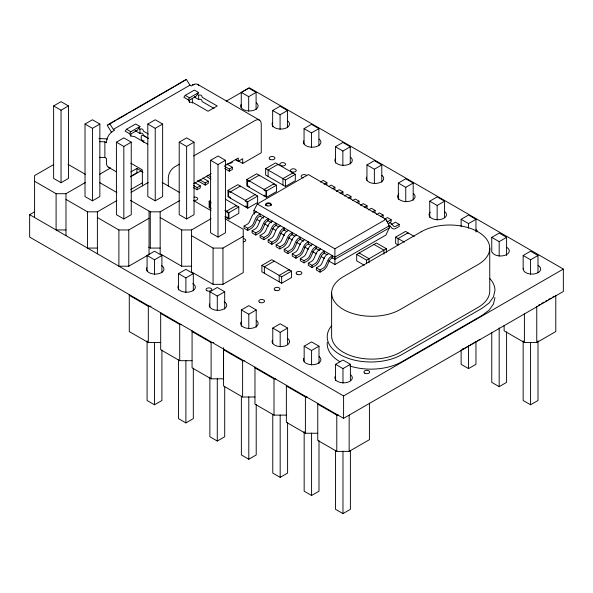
<?xml version="1.0" encoding="UTF-8"?>
<svg xmlns="http://www.w3.org/2000/svg" width="593" height="593" viewBox="0 0 593 593"><rect width="100%" height="100%" fill="white"/><g stroke="black" fill="none" stroke-linecap="round" stroke-linejoin="round"><path stroke-width="0.89" d="M494.955 297.523L493.465 304.053L489.099 310.139L482.161 315.365L401.817 361.745A43.697 25.232 0 0 1 349.892 366.022M254.686 214.147L253.945 212.561L253.945 210.419L257.295 203.999L308.33 174.535L385.939 219.343L389.282 225.763L389.282 227.905L385.939 235.043L334.904 264.508L328.5 260.809M135.916 130.697A5.241 3.024 60 0 0 137.517 129.904L139.948 126.45L135.664 123.981L126.517 129.259L125.16 131.186L130.801 134.441A1.749 1.008 0 0 0 131.587 136.131L134.507 136.583L147.776 144.247M129.444 133.662L130.801 131.728L139.948 126.45M194.63 96.8A5.241 3.024 60 0 0 196.231 96.007L198.655 92.552L194.371 90.084L185.231 95.362L183.874 97.289L189.508 100.543A1.749 1.008 0 0 0 190.294 102.233L193.214 102.685L208.047 111.254L217.194 105.969L202.361 97.408L201.583 95.718A1.749 1.008 0 0 0 198.655 95.265L197.299 94.48M188.151 99.765L189.508 97.838L198.655 92.552M111.729 132.372A5.241 3.024 60 0 1 110.824 131.157L107.251 125.382L109.735 123.633L186.365 79.395L189.938 85.162L191.302 85.955L193.281 84.814A8.739 5.048 -60 0 1 198.788 85.533M186.365 79.395L175.105 86.215M53.629 105.925L61.042 101.648L68.462 105.925L68.462 178.426L61.042 182.711L53.629 178.426L53.629 105.925L61.042 110.209L68.462 105.925M85.021 124.056L92.441 119.771L99.854 124.056L99.854 196.557L92.441 200.834L85.021 196.557L85.021 124.056L92.441 128.333L99.854 124.056M107.251 125.382L116.035 120.32M117.629 119.393L127.213 113.863M128.807 112.944L130.401 112.018M132.002 111.099L173.512 87.134M109.735 123.633L113.307 129.407L189.938 85.162M53.303 164.772L34.594 175.572L34.594 217.535M116.413 142.179L123.833 137.895L131.246 142.179L131.246 214.681L123.833 218.965L116.413 214.681L116.413 142.179L123.833 146.456L131.246 142.179M129.971 134.463L136.827 130.504M147.813 124.056L155.225 119.771L162.645 124.056L162.645 196.557L155.225 200.834L147.813 196.557L147.813 124.056L155.225 128.333L162.645 124.056M188.678 100.565L195.542 96.607M142.372 141.564L143.973 140.637M241.262 107.785L241.262 92.375L248.682 88.098L256.094 92.375L256.094 109.594M226.148 101.233L249.408 87.801L563.35 269.059L563.35 291.467L343.592 418.339L29.65 237.089L29.65 214.681L34.461 211.901M34.594 181.288L56.098 193.703L65.986 193.703L85.481 182.451M99.424 174.394L110.654 167.915M241.262 92.375L248.682 96.659L256.094 92.375M179.205 142.179L186.617 137.895L194.037 142.179L194.037 214.681L186.617 218.965L179.205 214.681L179.205 142.179L186.617 146.456L194.037 142.179M130.764 172L136.916 168.449L142.327 171.57M130.764 176.277L136.916 172.726L136.916 168.449M130.512 176.855L140.623 171.014L143.009 172.393M130.734 189.567L142.409 182.829M179.279 164.254L174.49 167.018A8.739 5.048 -60 0 0 168.316 177.722L168.316 186.054M193.644 155.959L255.079 120.49A8.739 5.048 -60 0 1 261.261 124.063L261.261 152.749L242.715 163.453L236.362 159.784M272.661 126.813L272.661 110.506L280.074 106.221L287.486 110.506L287.486 127.725M65.986 199.411L87.497 211.827L97.385 211.827L116.873 200.575M131.112 192.347L148.265 182.451M272.661 110.506L280.074 114.783L287.486 110.506M210.597 160.303L218.016 156.018L225.429 160.303L225.429 232.804L218.016 237.089L210.597 232.804L210.597 160.303L218.016 164.587L225.429 160.303M193.689 183.763L211.204 173.653M224.732 165.84L238.267 158.027L238.267 161.311L235.302 159.599M238.267 161.311L242.715 158.739L242.715 163.453M193.311 185.372L197.172 187.603L200.264 185.824L200.264 187.959L197.172 189.745L193.311 187.514M199.797 179.842L205.208 182.97L208.299 181.184L208.299 183.326L205.208 185.105L199.026 181.54A4.373 2.52 60 0 1 197.625 180.339M224.673 166.374L229.306 169.049L232.397 167.27L232.397 169.405L229.306 171.192L224.673 168.516M304.053 144.032L304.053 128.629L311.466 124.345L318.886 128.629L318.886 145.848M97.385 217.535L118.889 229.951L128.777 229.951L149.043 218.246M130.371 200.33L150.281 211.827L160.169 211.827L179.664 200.575M304.053 128.629L311.466 132.914L318.886 128.629M210.997 208.729L209.144 207.661L209.144 201.235L210.663 200.36M227.979 190.36L237.867 184.653L257.644 196.068L257.644 202.495L247.755 208.202L227.979 196.787L227.979 190.36L247.755 201.776L257.644 196.068M246.814 179.486L256.702 173.779L276.479 185.194L276.479 191.621L266.591 197.328L246.814 185.905L246.814 179.486L266.591 190.902L276.479 185.194M265.649 168.612L275.537 162.905L295.314 174.32L295.314 180.739L285.426 186.454L265.649 175.031L265.649 168.612L285.426 180.027L295.314 174.32M147.079 270.912L147.079 255.501L154.499 251.224L161.911 255.501L161.911 272.721M335.445 163.068L335.445 146.753L342.865 142.476L350.278 146.753L350.278 163.972M118.889 229.951L118.889 266.205L128.777 266.205L148.265 254.946M160.169 217.535L181.673 229.951L191.561 229.951L211.056 218.698M255.168 194.645L245.28 200.352L245.28 201.064L247.133 202.139L247.133 207.127L245.28 206.06L245.28 206.772M224.88 210.322L228.913 212.657L238.801 206.942L238.801 213.369L228.913 219.076L224.88 216.749M147.079 255.501L154.499 259.786L161.911 255.501M335.445 146.753L342.865 151.037L350.278 146.753M256.413 211.849L254.842 212.776A5.886 3.402 -60 0 0 251.914 216.267L249.69 221.367A4.952 2.861 -60 0 1 247.704 223.984L244.057 226.118L244.057 228.261L247.763 230.403L251.476 228.261A7.576 4.373 -60 0 0 255.086 223.494L256.969 219.143A3.262 1.883 -60 0 1 258.889 216.845L260.127 216.126L260.127 213.991L258.548 214.911A5.886 3.402 -60 0 0 255.627 218.409L253.396 223.509A4.952 2.861 -60 0 1 251.417 226.126L247.763 228.261L244.057 226.118M320.339 182.081L323.163 180.45L326.869 182.592L326.869 184.734M264.448 216.489L262.877 217.409A5.886 3.402 -60 0 0 259.949 220.907L257.725 226.007A4.952 2.861 -60 0 1 255.739 228.624L252.092 230.759L252.092 232.901L255.798 235.043L259.504 232.901A7.576 4.373 -60 0 0 263.122 228.135L265.004 223.776A3.262 1.883 -60 0 1 266.924 221.478L268.162 220.766L268.162 218.624L266.583 219.551A5.886 3.402 -60 0 0 263.655 223.05L261.431 228.142A4.952 2.861 -60 0 1 259.452 230.766L255.798 232.901L252.092 230.759M324.045 184.223L326.869 182.592M329.078 186.313L331.198 185.09L334.904 187.232L334.904 189.367M178.478 289.94L178.478 273.632L185.891 269.348L193.311 273.632L193.311 290.852M191.561 235.658L213.072 248.074L222.961 248.074L243.226 236.37M366.948 180.346L366.948 164.943L374.368 160.659L381.781 164.943L381.781 182.162M272.483 221.122L270.905 222.049A5.886 3.402 -60 0 0 267.984 225.548L265.76 230.64A4.952 2.861 -60 0 1 263.774 233.264L260.127 235.399L260.127 237.534L263.833 239.676L267.539 237.534A7.576 4.373 -60 0 0 271.149 232.775L273.039 228.416A3.262 1.883 -60 0 1 274.959 226.118L276.19 225.407L276.19 223.264L274.618 224.191A5.886 3.402 -60 0 0 271.69 227.69L269.467 232.782A4.952 2.861 -60 0 1 267.48 235.399L263.833 237.534L260.127 235.399M332.08 188.856L334.904 187.232M178.478 273.632L185.891 277.909L193.311 273.632M366.948 164.943L374.368 169.227L381.781 164.943M336.409 191.354L339.226 189.723L342.939 191.865L342.939 194.007M280.519 225.763L278.94 226.689A5.886 3.402 -60 0 0 276.019 230.188L273.796 235.28A4.952 2.861 -60 0 1 271.809 237.897L268.162 240.032L268.162 242.174L271.868 244.316L275.575 242.174A7.576 4.373 -60 0 0 279.184 237.408L281.067 233.056A3.262 1.883 -60 0 1 282.987 230.759L284.225 230.047L284.225 227.905L282.653 228.831A5.886 3.402 -60 0 0 279.726 232.323L277.502 237.422A4.952 2.861 -60 0 1 275.515 240.039L271.868 242.174L268.162 240.032M340.115 193.496L342.939 191.865M344.437 195.994L347.261 194.363L350.967 196.505L350.967 198.648M288.554 230.403L286.975 231.322A5.886 3.402 -60 0 0 284.054 234.821L281.831 239.92A4.952 2.861 -60 0 1 279.844 242.537L276.19 244.672L276.19 246.814L279.903 248.956L283.61 246.814A7.576 4.373 -60 0 0 287.22 242.048L289.102 237.697A3.262 1.883 -60 0 1 291.022 235.399L292.26 234.68L292.26 232.545L290.681 233.464A5.886 3.402 -60 0 0 287.761 236.963L285.537 242.063A4.952 2.861 -60 0 1 283.55 244.679L279.903 246.814L276.19 244.672M348.15 198.136L350.967 196.505M352.472 200.634L355.296 199.003L359.002 201.146L359.002 203.288M296.589 235.036L295.01 235.962A5.886 3.402 -60 0 0 292.082 239.461L289.858 244.561A4.952 2.861 -60 0 1 287.879 247.177L284.225 249.312L284.225 251.454L287.931 253.589L291.645 251.454A7.576 4.373 -60 0 0 295.255 246.688L297.137 242.329A3.262 1.883 -60 0 1 299.057 240.032L300.295 239.32L300.295 237.178L298.716 238.104A5.886 3.402 -60 0 0 295.796 241.603L293.572 246.695A4.952 2.861 -60 0 1 291.586 249.319L287.931 251.454L284.225 249.312M356.89 202.369L359.002 201.146M209.87 307.159L209.87 291.756L217.283 287.472L224.703 291.756L224.703 308.975M191.561 229.951L191.561 271.913L213.072 284.329L222.961 284.329L243.226 272.624L243.226 229.239L224.984 218.706M398.348 199.381L398.348 183.067L405.76 178.789L413.18 183.067L413.18 200.286M360.507 205.274L363.331 203.644L367.037 205.778L367.037 207.921M304.624 239.676L303.045 240.602A5.886 3.402 -60 0 0 300.117 244.101L297.894 249.193A4.952 2.861 -60 0 1 295.914 251.817L292.26 253.952L292.26 256.087L295.966 258.229L299.68 256.087A7.576 4.373 -60 0 0 303.29 251.328L305.173 246.97A3.262 1.883 -60 0 1 307.092 244.672L308.33 243.96L308.33 241.818L306.751 242.745A5.886 3.402 -60 0 0 303.831 246.243L301.6 251.336A4.952 2.861 -60 0 1 299.621 253.952L295.966 256.087L292.26 253.952M261.891 265.405L271.779 259.697L291.556 271.112L291.556 277.531L281.668 283.239L261.891 271.824L261.891 265.405L281.668 276.82L291.556 271.112M364.213 207.409L367.037 205.778M274.255 261.12L264.367 266.828L264.367 273.254M209.87 291.756L217.283 296.04L224.703 291.756M398.348 183.067L405.76 187.351L413.18 183.067M368.542 209.907L371.366 208.276L375.072 210.419L375.072 212.561M312.652 244.316L311.08 245.243A5.886 3.402 -60 0 0 308.152 248.734L305.929 253.834A4.952 2.861 -60 0 1 303.942 256.45L300.295 258.585L300.295 260.727L304.001 262.869L307.708 260.727A7.576 4.373 -60 0 0 311.325 255.961L313.208 251.61A3.262 1.883 -60 0 1 315.128 249.312L316.365 248.6L316.365 246.458L314.787 247.385A5.886 3.402 -60 0 0 311.859 250.876L309.635 255.976A4.952 2.861 -60 0 1 307.656 258.592L304.001 260.727L300.295 258.585M372.248 212.049L375.072 210.419M376.577 214.547L379.401 212.917L383.108 215.059L383.108 217.201M320.687 248.956L319.108 249.875A5.886 3.402 -60 0 0 316.188 253.374L313.964 258.474A4.952 2.861 -60 0 1 311.977 261.09L308.33 263.225L308.33 265.368L312.037 267.51L315.743 265.368A7.576 4.373 -60 0 0 319.353 260.601L321.243 256.25A3.262 1.883 -60 0 1 323.163 253.952L324.393 253.233L324.393 251.098L322.822 252.018A5.886 3.402 -60 0 0 319.894 255.516L317.67 260.616A4.952 2.861 -60 0 1 315.684 263.233L312.037 265.368L308.33 263.225M380.283 216.69L383.108 215.059M384.612 219.188L387.429 217.557L391.143 219.699L391.143 221.841L389.653 222.694M257.295 203.999L334.904 248.808L385.939 219.343M328.722 253.589L327.143 254.516A5.886 3.402 -60 0 0 324.223 258.014L321.999 263.114A4.952 2.861 -60 0 1 320.012 265.731L316.365 267.866L316.365 270.008L320.072 272.143L323.778 270.008A7.576 4.373 -60 0 0 327.388 265.241L329.271 260.883A3.262 1.883 -60 0 1 331.198 258.585L332.428 257.873L332.428 255.731L330.857 256.658A5.886 3.402 -60 0 0 327.929 260.157L325.705 265.249A4.952 2.861 -60 0 1 323.719 267.873L320.072 270.008L316.365 267.866M391.143 219.699L387.488 221.775M241.373 326.261L241.373 309.946L248.793 305.662L256.206 309.946L256.206 327.166M429.74 217.505L429.74 201.19L437.152 196.913L444.572 201.19L444.572 217.505M389.282 225.763L334.904 257.162L253.945 210.419M389.282 227.905L334.904 259.304L331.695 257.451M388.793 225.473A3.262 1.883 -60 0 1 389.972 225.844L391.854 228.023A7.576 4.373 -60 0 0 395.464 228.616L399.171 226.474L399.171 224.332L395.524 226.415A4.952 2.861 -60 0 1 393.537 226.089L391.313 223.561A5.886 3.402 -60 0 0 388.393 223.442L388.089 223.598M241.373 309.946L248.793 314.223L256.206 309.946M429.74 201.19L437.152 205.474L444.572 201.19M364.31 265.249L356.704 260.861L356.704 254.434L376.481 243.019L386.369 248.726L386.369 252.396M407.999 233.553L407.999 232.841L398.111 238.549L398.111 244.976L395.642 243.545L395.642 237.126L405.523 231.411L414.24 236.444M356.704 254.434L366.593 260.142L386.369 248.726M272.773 343.48L272.773 328.07L280.185 323.785L287.598 328.07L287.598 344.385M461.132 226.57L461.132 219.321L468.552 215.037L475.964 219.321L475.964 232.004M147.079 340.856L147.079 400.512L154.499 404.789L161.911 400.512L161.911 350.033M272.773 328.07L280.185 332.354L287.598 328.07M461.132 219.321L468.552 223.598L475.964 219.321M491.76 251.869L491.76 237.37L499.18 233.086L506.592 237.37L506.592 255.494M304.165 361.604L304.165 346.193L311.577 341.916L318.997 346.193L318.997 363.413M491.76 237.37L499.18 241.647L506.592 237.37M178.478 359.899L178.478 418.636L185.891 422.913L193.311 418.636L193.311 368.157M304.165 346.193L311.577 350.478L318.997 346.193M523.159 269.089L523.159 255.494L530.572 251.21L537.992 255.494L537.992 272.713M335.556 380.632L335.556 364.317L342.976 360.04L350.389 364.317L350.389 380.632M523.159 255.494L530.572 259.771L537.992 255.494M209.87 377.104L209.87 436.759L217.283 441.044L224.703 436.759L224.703 386.28M335.556 364.317L342.976 368.601L350.389 364.317M29.65 214.681L343.592 395.931L563.35 269.059M241.373 396.213L241.373 454.95L248.793 459.234L256.206 454.95L256.206 404.47M538.34 305.388L539.926 304.468M541.513 303.557L543.892 302.178M545.478 301.266L547.065 300.347M548.651 299.435L551.03 298.057M552.617 297.145L554.203 296.226M460.754 350.5L476.653 341.316M477.439 340.864L479.907 339.441M272.773 414.337L272.773 473.073L280.185 477.358L287.598 473.073L287.598 422.601M461.132 350.559L461.132 364.324L468.552 368.601L475.964 364.324L475.964 341.383M504.124 325.409L504.124 330.85L524.397 342.554L536.754 342.554L555.789 331.561L555.789 295.314M317.759 403.351L317.759 440.391L336.794 451.377L349.151 451.377L369.424 439.68L369.424 403.158M491.76 332.814L491.76 382.374L499.18 386.651L506.592 382.374L506.592 331.895M304.165 431.548L304.165 491.197L311.577 495.481L318.997 491.197L318.997 440.725M523.159 340.842L523.159 400.497L530.572 404.774L537.992 400.497L537.992 340.842M335.556 450.591L335.556 509.328L342.976 513.605L350.389 509.328L350.389 450.591M192.251 84.688L194 84.636M65.986 229.951L56.098 229.951L56.098 193.703M97.385 248.074L87.497 248.074L87.497 211.827M148.687 247.155L150.281 248.074L160.169 248.074M160.169 211.827L160.169 253.782L181.673 266.205L191.561 266.205M129.281 295.321L148.317 306.314L150.963 306.314M160.681 313.452L179.709 324.438L181.48 324.438M129.281 294.528L129.281 331.576L148.317 342.561L160.681 342.561M192.073 331.576L211.108 342.561L213.754 342.561M160.681 312.659L160.681 349.7L179.709 360.692L192.073 360.692M223.576 349.766L242.611 360.752L244.375 360.752M192.073 330.783L192.073 367.823L211.108 378.816L223.465 378.816L223.465 348.002M254.968 367.89L274.003 378.875L275.767 378.875M223.576 347.98L223.576 386.013L242.611 397.006L254.968 397.006M286.367 386.013L305.402 397.006L307.167 397.006M254.968 367.097L254.968 404.137L274.003 415.13L286.367 415.13M317.759 404.137L336.794 415.13L338.559 415.13M286.367 385.22L286.367 422.268L305.402 433.253L317.759 433.253M98.883 138.599L105.146 138.784A5.241 3.024 0 0 1 107.348 139.14M99.505 141.645L104.872 141.809L106.51 142.757L106.51 142.046A8.739 5.048 -60 0 1 112.692 131.335L114.671 130.193L113.307 129.407M99.505 157.345L104.872 157.508L106.51 158.457L106.51 163.164A8.739 5.048 -60 0 0 109.06 167.471M197.647 84.376L259.445 120.06M194.43 97.104L198.655 99.55A1.749 1.008 0 0 1 201.583 100.002L202.361 101.692L214.073 108.452M185.231 95.362L189.508 97.838M399.171 224.332L395.464 222.197L391.817 224.273A4.952 2.861 -60 0 1 391.135 224.399M395.642 237.126L404.359 242.159M374.013 244.442L383.893 250.15L383.893 254.197M226.993 164.15L232.397 167.27M138.592 128.377L139.948 129.163A1.749 1.008 0 0 1 142.869 129.615L143.654 131.305L148.339 134.003M135.011 130.593L139.948 133.44A1.749 1.008 0 0 1 142.869 133.899L143.654 135.582L148.339 138.288M148.154 138.325L143.343 135.545A2.972 1.712 60 0 0 141.245 136.761L141.245 139.044L143.921 142.35M207.832 175.209L210.923 176.988M126.517 129.259L130.801 131.728M210.923 179.13L207.061 176.899A4.373 2.52 60 0 1 206.105 176.173M202.888 178.063L208.299 181.184M260.357 216.26L263.566 218.113M267.569 220.426L271.579 222.746M275.589 225.058L278.792 226.904M283.602 229.684L286.812 231.537M291.615 234.309L294.825 236.162M299.635 238.942L303.638 241.255M308.449 244.027L311.659 245.88M315.661 248.193L319.671 250.505M323.682 252.826L326.884 254.671M225.407 199.211L238.801 206.942M194.852 182.696L200.264 185.824M257.295 219.699L259.697 221.085M264.493 223.857L268.496 226.163M272.498 228.475L275.693 230.321M280.496 233.093L284.499 235.406M288.494 237.711L292.497 240.024M296.5 242.329L300.495 244.642M304.498 246.947L308.501 249.26M312.496 251.573L316.499 253.878M321.302 256.65L324.504 258.496M209.144 201.235L210.997 202.309M210.997 203.021L209.759 202.309L209.759 207.305L210.997 208.017M130.771 163.179L142.357 169.872L142.357 183.86A8.739 5.048 -60 0 0 142.661 185.891M162.2 182.459L179.649 192.532M193.592 200.582L211.041 210.656M108.326 167.167L116.191 171.703M68.017 164.328L85.466 174.401M99.409 182.459L116.858 192.532M387.785 221.597L387.607 221.419A5.886 3.402 -60 0 0 386.31 220.915M192.503 103.1L192.251 98.542M536.754 306.299L536.754 342.554M530.572 259.771L530.572 274.277M530.572 342.369L530.572 404.774M524.397 313.549L524.397 342.554M499.18 241.647L499.18 256.146M499.18 327.914L499.18 386.651M489.751 248.215L489.751 291.03A40.205 23.209 0 0 1 477.98 307.441L400.26 352.316A40.205 23.209 0 0 1 356.445 357.342A40.205 23.209 0 0 1 331.628 335.905L331.628 293.083M468.552 223.598L468.552 228.135M468.552 345.66L468.552 368.601M462.607 348.714L462.607 349.425M437.152 205.474L437.152 219.973M405.76 187.351L405.76 201.85M374.368 169.227L374.368 183.726M369.068 262.758L369.068 258.718L359.18 253.011L359.18 253.722M366.593 260.142L366.593 263.811M349.151 415.13L349.151 451.377M343.592 395.931L343.592 418.339M342.976 368.601L342.976 383.1M342.976 451.199L342.976 513.605M342.865 151.037L342.865 165.536M336.794 415.13L336.794 451.377M334.904 248.808L334.904 264.508M320.072 270.008L320.072 272.143M312.037 265.368L312.037 267.51M311.577 350.478L311.577 364.977M311.577 433.075L311.577 495.481M311.466 132.914L311.466 147.412M305.402 397.006L305.402 433.253M304.001 260.727L304.001 262.869M295.966 256.087L295.966 258.229M292.838 173.608L292.838 172.889L282.95 178.604L282.95 185.023M289.087 270.401L289.087 269.682L279.199 275.389L279.199 281.816M287.931 251.454L287.931 253.589M285.426 180.027L285.426 186.454M281.668 276.82L281.668 283.239M280.185 332.354L280.185 346.853M280.185 414.952L280.185 477.358M280.074 114.783L280.074 129.281M279.903 246.814L279.903 248.956M278.013 165.047L278.013 164.328L268.125 170.035L268.125 176.462M274.003 184.482L274.003 183.771L264.115 189.478L264.115 190.19L265.968 191.257L265.968 196.253L264.115 195.186L264.115 195.898M274.003 378.875L274.003 415.13M271.868 242.174L271.868 244.316M266.591 190.902L266.591 197.328M263.833 237.534L263.833 239.676M259.171 175.921L259.171 175.202L249.282 180.917L249.282 181.628L247.429 180.554L247.429 185.55L249.282 186.625L249.282 187.336M255.798 232.901L255.798 235.043M248.793 314.223L248.793 328.73M248.793 396.821L248.793 459.234M248.682 96.659L248.682 111.158M247.755 201.776L247.755 208.202M247.763 228.261L247.763 230.403M242.611 360.752L242.611 397.006M240.335 186.795L240.335 186.083L230.447 191.791L230.447 192.503L228.594 191.435L228.594 196.424L230.447 197.499L230.447 198.21M236.333 206.231L236.333 205.519L226.444 211.227L226.444 211.938L228.298 213.013L228.298 218.009L226.444 216.934L226.444 217.646M229.306 169.049L229.306 171.192M228.913 212.657L228.913 219.076M222.961 248.074L222.961 284.329M218.016 164.587L218.016 237.089M217.283 296.04L217.283 310.539M217.283 378.63L217.283 441.044M213.072 248.074L213.072 284.329M211.108 342.561L211.108 378.816M205.208 182.97L205.208 185.105M198.655 95.265L198.655 99.55M197.172 187.603L197.172 189.745M189.508 100.543L189.508 102.263M186.617 146.456L186.617 218.965M185.891 277.909L185.891 292.416M185.891 360.507L185.891 422.913M181.673 229.951L181.673 266.205M179.709 324.438L179.709 360.692M155.225 128.333L155.225 200.834M154.499 259.786L154.499 274.285M154.499 342.383L154.499 404.789M150.281 211.827L150.281 248.074M149.043 211.115L149.043 254.501M148.317 306.314L148.317 342.561M139.948 129.163L139.948 133.44M130.801 134.441L130.801 136.153M128.777 229.951L128.777 266.205M123.833 146.456L123.833 218.965M104.872 141.809L104.872 157.508M97.385 211.827L97.385 253.782M92.441 128.333L92.441 200.834M65.986 193.703L65.986 235.658M61.042 110.209L61.042 182.711M381.907 175.35A8.739 5.048 0 0 1 376.703 183.378A8.739 5.048 0 0 1 366.541 177.122M413.299 193.474A8.739 5.048 0 0 1 412.572 200.115A8.739 5.048 0 0 1 401.061 200.56A8.739 5.048 0 0 1 398.807 194.03M444.698 211.597A8.739 5.048 0 0 1 443.964 218.246A8.739 5.048 0 0 1 432.46 218.684A8.739 5.048 0 0 1 430.207 212.161M476.09 229.728A8.739 5.048 0 0 1 477.61 231.5M506.741 247.363A8.739 5.048 0 0 1 504.932 255.301A8.739 5.048 0 0 1 492.123 252.24M303.282 177.863A2.883 1.668 0 0 1 301.985 175.076A2.883 1.668 0 0 1 306.811 175.824M538.133 265.486A8.739 5.048 0 0 1 534.938 273.803A8.739 5.048 0 0 1 523.248 268.607M224.191 301.741A8.739 5.048 0 0 1 220.277 310.183A8.739 5.048 0 0 1 209.574 304.001M256.332 320.353A8.739 5.048 0 0 1 251.121 328.381A8.739 5.048 0 0 1 240.966 322.125M287.724 338.477A8.739 5.048 0 0 1 282.52 346.505A8.739 5.048 0 0 1 272.357 340.249M319.116 356.601A8.739 5.048 0 0 1 313.912 364.628A8.739 5.048 0 0 1 303.757 358.38M232.626 161.77A3.936 2.268 0 0 1 227.808 163.379M350.515 374.724A8.739 5.048 0 0 1 345.304 382.752A8.739 5.048 0 0 1 335.149 376.503M256.332 102.848A8.739 5.048 0 0 1 251.121 110.876A8.739 5.048 0 0 1 240.966 104.62M287.724 120.972A8.739 5.048 0 0 1 282.52 129A8.739 5.048 0 0 1 272.357 122.751M319.116 139.096A8.739 5.048 0 0 1 313.912 147.131A8.739 5.048 0 0 1 303.757 140.875M350.515 157.227A8.739 5.048 0 0 1 345.304 165.254A8.739 5.048 0 0 1 335.149 158.998M243.567 238.623A2.883 1.668 0 0 1 245.702 240.232A2.883 1.668 0 0 1 243.567 241.84M194.044 197.121A2.883 1.668 0 0 1 197.677 198.729A2.883 1.668 0 0 1 194.044 200.338M161.407 265.486A8.739 5.048 0 0 1 157.486 273.929A8.739 5.048 0 0 1 146.782 267.747M192.799 283.617A8.739 5.048 0 0 1 188.885 292.053A8.739 5.048 0 0 1 178.182 285.878M331.317 326.098A43.697 25.232 0 0 0 345.852 357.431A43.697 25.232 0 0 0 401.817 354.607L482.161 308.227L489.099 303.001L493.465 296.915L494.955 290.385A43.697 25.232 0 0 0 489.714 278.406M340.019 361.745A43.697 25.232 0 0 1 327.314 342.265M265.775 205.593A2.765 1.594 0 0 1 268.444 203.584A2.765 1.594 0 0 1 271.112 205.593M390.024 226.793A7.576 4.373 -60 0 1 388.593 226.296M421.126 231.804L343.406 276.672A40.205 23.209 0 0 0 343.406 309.494A40.205 23.209 0 0 0 400.26 309.494L477.98 264.626A40.205 23.209 0 0 0 477.98 231.804A40.205 23.209 0 0 0 421.126 231.804M364.777 373.182A2.883 1.668 0 0 0 369.602 372.434A2.883 1.668 0 0 0 366.066 370.395A2.883 1.668 0 0 0 364.777 373.182M259.608 302.319A2.883 1.668 0 0 0 264.434 301.57A2.883 1.668 0 0 0 260.898 299.532A2.883 1.668 0 0 0 259.608 302.319M291.319 171.629A2.883 1.668 0 0 0 296.144 170.88A2.883 1.668 0 0 0 292.616 168.842A2.883 1.668 0 0 0 291.319 171.629M280.652 165.469A2.883 1.668 0 0 0 285.478 164.728A2.883 1.668 0 0 0 281.949 162.682A2.883 1.668 0 0 0 280.652 165.469M296.967 274.225A2.883 1.668 0 0 0 301.793 273.477A2.883 1.668 0 0 0 298.264 271.438A2.883 1.668 0 0 0 296.967 274.225M275.004 290.17A2.883 1.668 0 0 0 279.829 289.428A2.883 1.668 0 0 0 276.301 287.383A2.883 1.668 0 0 0 275.004 290.17M206.875 290.711A2.883 1.668 0 0 0 211.701 289.97A2.883 1.668 0 0 0 208.173 287.931A2.883 1.668 0 0 0 206.875 290.711M269.978 159.309A2.883 1.668 0 0 0 274.804 158.561A2.883 1.668 0 0 0 271.268 156.522A2.883 1.668 0 0 0 269.978 159.309M267.065 205.808A2.765 1.594 0 0 0 271.209 204.422A2.765 1.594 0 0 0 267.065 203.043A2.765 1.594 0 0 0 267.065 205.808"/></g></svg>
